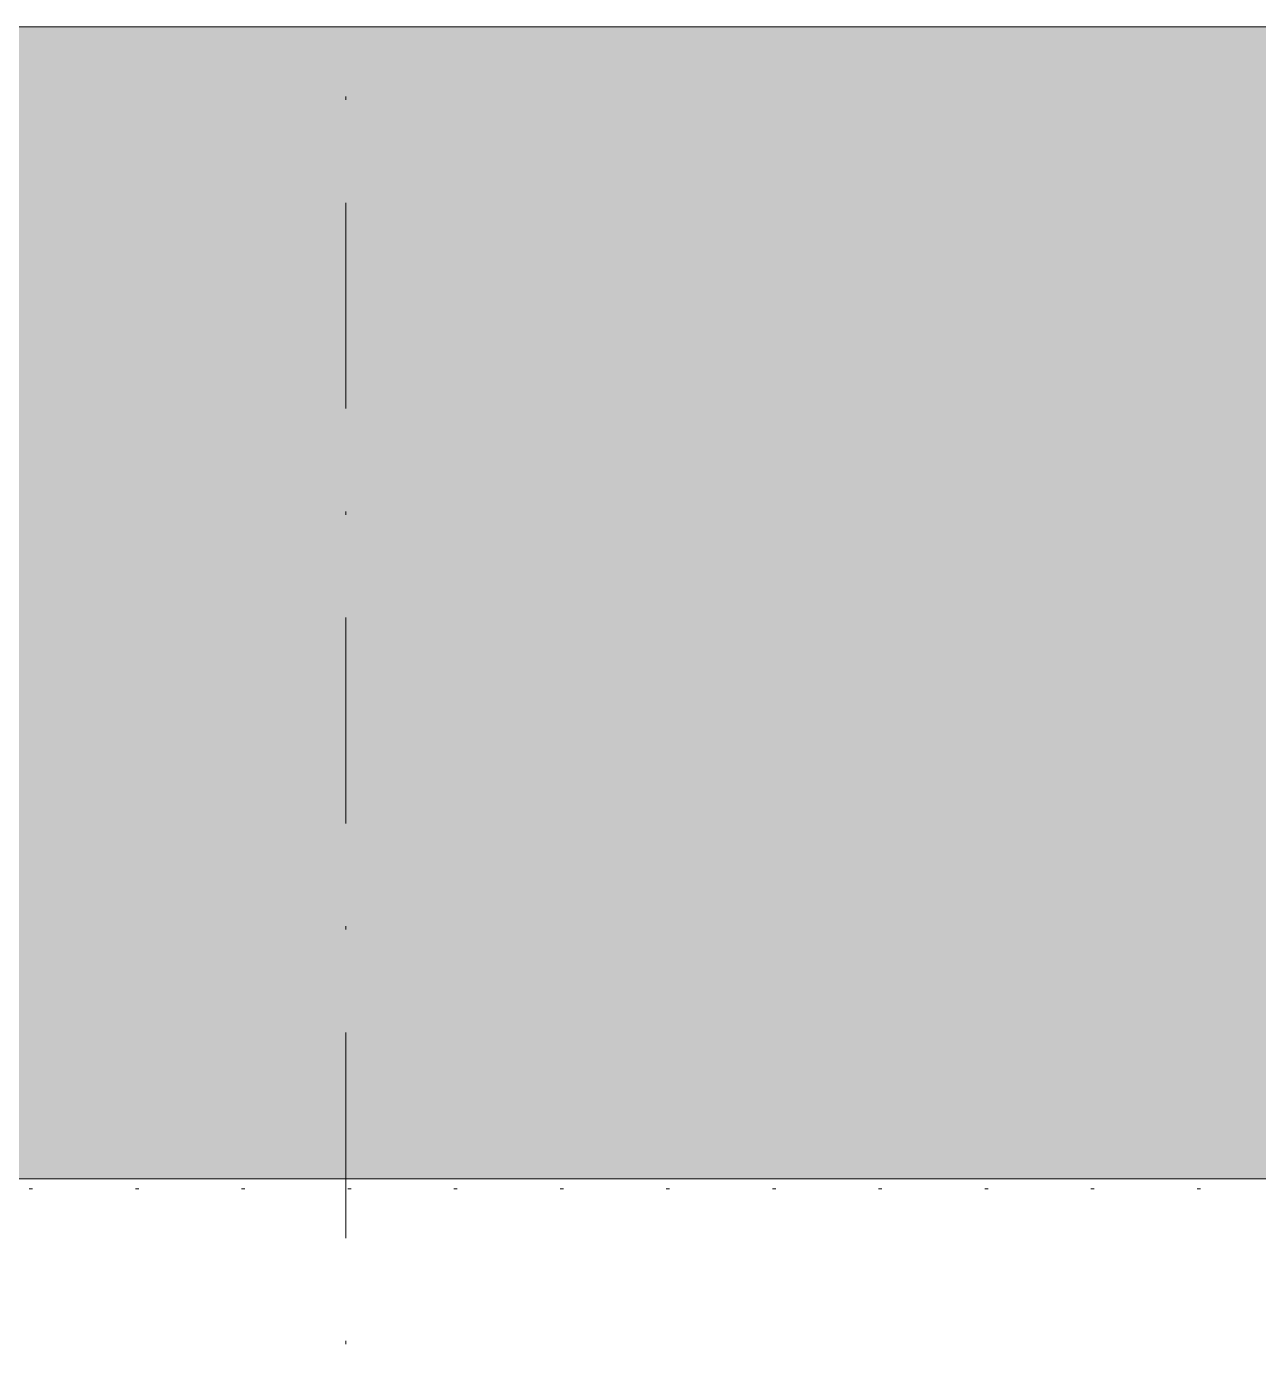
# Model space of a CAD drawing. Extents: x -1299 to 23780, y -3010 to 8106.
# Drawn here: x 2612.8 to 2650.21, y 279.43 to 320 of the extents above; entities that cross this region are included whole.
import ezdxf

# ---------------------------------------------------------------- set-up
doc = ezdxf.new("R2010")
doc.units = 0
doc.header["$LTSCALE"] = 25
doc.header["$MEASUREMENT"] = 0
doc.linetypes.add('DASHDOT2', pattern=[0.5, 0.25, -0.125, 0, -0.125])
doc.linetypes.add('DOT2', pattern=[0.125, 0, -0.125])
for name, color, linetype, lineweight in [('06D', 9, 'Continuous', 9), ('09', 9, 'Continuous', 9), ('10', 9, 'Continuous', 9), ('20', 9, 'DOT2', 9), ('24', 9, 'DASHDOT2', 9), ('40B', 9, 'Continuous', 9)]:
    doc.layers.add(name, color=color, linetype=linetype, lineweight=lineweight)

# ---------------------------------------------------------------- blocks, each defined once
blk = doc.blocks.new('P-AKS_AUDI')
at = {"layer": '24'}
blk.add_lwpolyline([(-2100, -2590), (-2100, -2440)], dxfattribs=at)
blk = doc.blocks.new('p-zemin kat')
at = {"layer": '09'}
h = blk.add_hatch(dxfattribs=at)
h.set_pattern_fill('SQUARE', color=252, scale=20, style=0)
h.paths.add_polyline_path([(1719.557, 285), (3319.5, 285), (3319.5, 320), (1719.669, 320)])
at = {"layer": '06D'}
blk.add_lwpolyline([(1719.557, 285), (3319.5, 285), (3319.5, 320), (1719.669, 320)], close=True, dxfattribs=at)
blk.add_lwpolyline([(1719.669, 320), (3319.5, 320)], dxfattribs=at)
at = {"layer": '20'}
blk.add_lwpolyline([(1719.557, 284.7), (4822.793, 284.7), (4822.793, 2034.319)], dxfattribs=at)
at = {"layer": '40B'}
blk.add_lwpolyline([(3364.5, 343), (3319.5, 343), (3319.5, 319.998), (1719.669, 320), (1719.669, 326.925), (1719.557, 328.247, -0.047611), (1885.58, 764.592), (1935.267, 740.054, -0.306949), (4278.593, 2070.681), (4283.124, 2125.912, -0.05155), (4780.046, 2034.319), (4787.5, 2034.319), (4787.5, 320), (4025.505, 320), (4025.505, 570), (3319.5, 570), (3319.5, 427), (3364.5, 427), (3364.5, 343)], format="xyb", close=True, dxfattribs=at)
at = {"layer": '24'}
blk.add_blockref('P-AKS_AUDI', (4722.5, 2785), dxfattribs=at)

msp = doc.modelspace()

# ---------------------------------------------------------------- block references
at = {"layer": '10'}
msp.add_blockref('p-zemin kat', (0, 0), dxfattribs=at)

doc.saveas('drawing.dxf')
